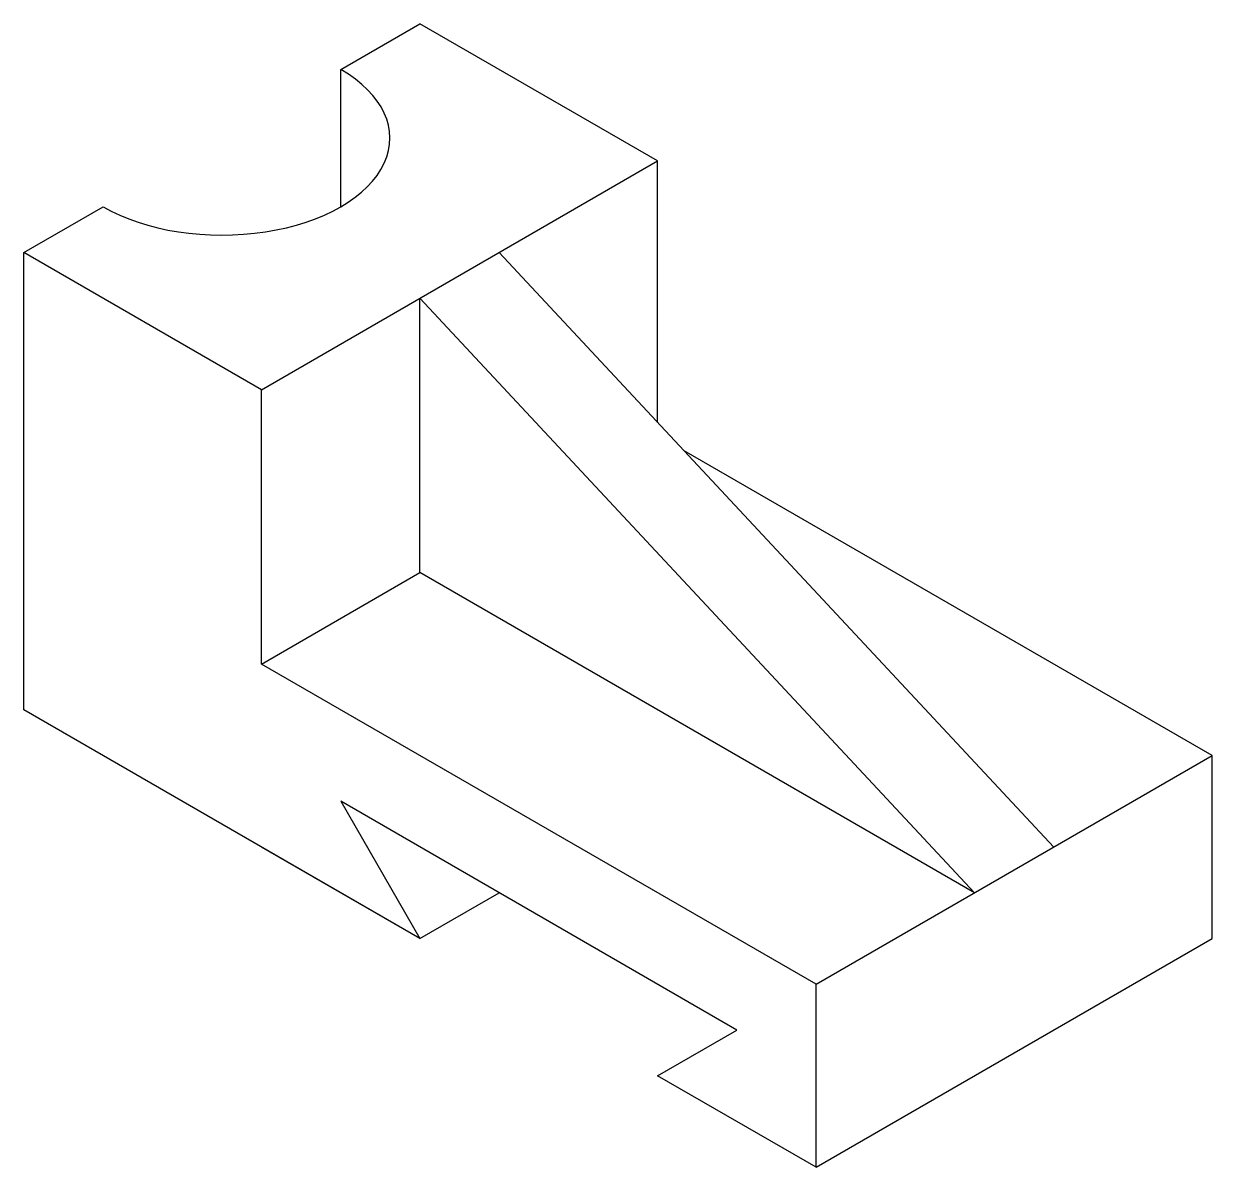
# Model space of a CAD drawing. Header units: millimetres. Extents: x -87 to 43, y 0 to 125.
import ezdxf

# ---------------------------------------------------------------- set-up
doc = ezdxf.new("R2010")
doc.units = ezdxf.units.MM

msp = doc.modelspace()

# ---------------------------------------------------------------- linework, layer by layer
for p, q in [((-51.96, 120), (-43.3, 125)), ((-17.32, 110), (-43.3, 125)), ((-51.96, 105), (-51.96, 120)), ((-60.62, 85), (-17.32, 110)), ((-17.32, 81.43), (-17.32, 110)), ((-86.6, 100), (-77.94, 105)), ((-86.6, 50), (-86.6, 100)), ((-60.62, 85), (-86.6, 100)), ((-34.64, 100), (25.98, 35)), ((-43.3, 95), (17.32, 30)), ((-43.3, 65), (-43.3, 95)), ((-60.62, 55), (-60.62, 85)), ((43.3, 45), (-14.43, 78.33)), ((-60.62, 55), (-43.3, 65)), ((17.32, 30), (-43.3, 65)), ((0, 20), (-60.62, 55)), ((-43.3, 25), (-86.6, 50)), ((0, 20), (43.3, 45)), ((43.3, 25), (43.3, 45)), ((-51.96, 40), (-43.3, 25)), ((-8.66, 15), (-51.96, 40)), ((-43.3, 25), (-60.62, 35)), ((-43.3, 25), (-34.64, 30)), ((0, 0), (43.3, 25)), ((0, 0), (0, 20)), ((-17.32, 10), (-8.66, 15)), ((0, 0), (-17.32, 10)), ((0, 0), (-17.32, 10))]:
    msp.add_line(p, q)
msp.add_ellipse((-64.95, 112.5), major_axis=(-18.37, 0), ratio=0.57735, start_param=0.785398, end_param=3.926991)

doc.saveas('drawing.dxf')
